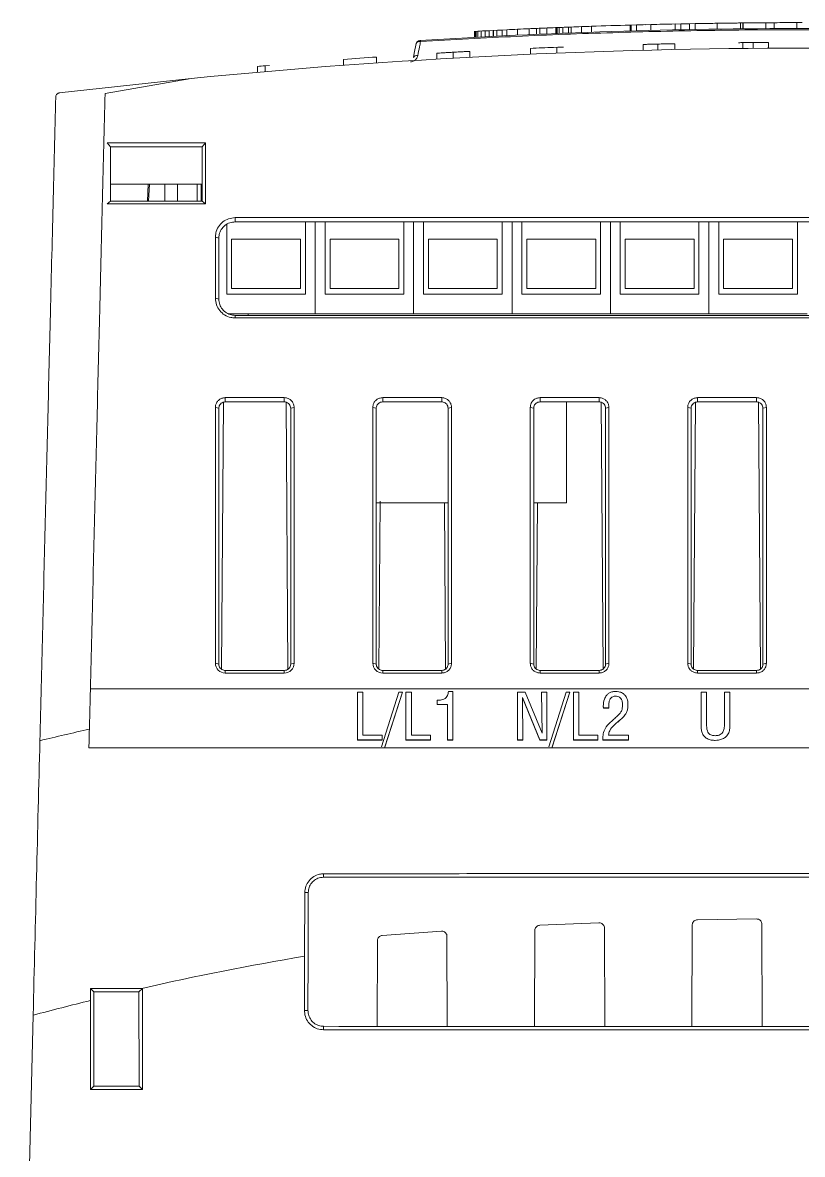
# Model space of a CAD drawing. Header units: millimetres. Extents: x -829 to 2887, y -460 to 1788.
# Drawn here: x 2033.46 to 2053.27, y 445.48 to 474.23 of the extents above; entities that cross this region are included whole.
import ezdxf

# ---------------------------------------------------------------- set-up
doc = ezdxf.new("R2010")
doc.units = ezdxf.units.MM

msp = doc.modelspace()

# ---------------------------------------------------------------- linework, layer by layer
at = {"color": 8, "linetype": 'Continuous', "lineweight": 15}
for p, q in [((2047.662, 474.126), (2047.662, 473.976)), ((2043.558, 473.747), (2043.561, 473.764)), ((2036.632, 469.695), (2036.651, 470.128)), ((2038.86, 469.166), (2038.86, 469.274)), ((2038.447, 468.753), (2038.36, 468.774)), ((2038.447, 467.204), (2038.36, 467.225)), ((2038.86, 466.792), (2038.86, 466.725)), ((2038.61, 464.593), (2038.61, 464.701)), ((2042.61, 464.593), (2042.61, 464.701)), ((2044.11, 464.593), (2044.11, 464.701)), ((2046.61, 464.593), (2046.61, 464.701)), ((2048.11, 464.593), (2048.11, 464.701)), ((2050.61, 464.593), (2050.61, 464.701)), ((2052.11, 464.593), (2052.11, 464.701)), ((2038.447, 464.43), (2038.36, 464.451)), ((2042.447, 464.43), (2042.36, 464.451)), ((2044.272, 464.43), (2044.36, 464.451)), ((2046.447, 464.43), (2046.36, 464.451)), ((2048.272, 464.43), (2048.36, 464.451)), ((2050.447, 464.43), (2050.36, 464.451)), ((2052.272, 464.43), (2052.36, 464.451)), ((2038.447, 457.933), (2038.36, 457.954)), ((2038.61, 457.771), (2038.61, 457.704)), ((2040.11, 457.771), (2040.11, 457.704)), ((2040.272, 457.933), (2040.36, 457.954)), ((2042.447, 457.933), (2042.36, 457.954)), ((2042.61, 457.771), (2042.61, 457.704)), ((2044.11, 457.771), (2044.11, 457.704)), ((2044.272, 457.933), (2044.36, 457.954)), ((2046.447, 457.933), (2046.36, 457.954)), ((2046.61, 457.771), (2046.61, 457.704)), ((2048.11, 457.771), (2048.11, 457.704)), ((2048.272, 457.933), (2048.36, 457.954)), ((2050.447, 457.933), (2050.36, 457.954)), ((2050.61, 457.771), (2050.61, 457.704)), ((2052.11, 457.771), (2052.11, 457.704)), ((2052.272, 457.933), (2052.36, 457.954)), ((2041.11, 452.517), (2041.11, 452.604)), ((2040.719, 452.128), (2040.631, 452.128)), ((2040.711, 449.128), (2040.624, 449.128)), ((2041.11, 448.729), (2041.11, 448.641))]:
    msp.add_line(p, q, dxfattribs=at)
at = {"color": 144, "linetype": 'Continuous', "lineweight": 0}
for p, q in [((2047.913, 474.135), (2047.913, 473.985)), ((2048.895, 474.165), (2048.895, 474.016)), ((2049.063, 474.17), (2049.063, 474.02)), ((2049.423, 474.179), (2049.282, 474.176)), ((2049.423, 474.179), (2049.423, 474.029)), ((2050.548, 474.203), (2050.408, 474.201)), ((2050.408, 474.201), (2050.408, 474.051)), ((2051.199, 474.214), (2051.128, 474.213)), ((2051.18, 474.213), (2051.174, 474.213)), ((2051.761, 474.22), (2051.65, 474.219)), ((2051.761, 474.22), (2051.761, 474.07)), ((2051.77, 474.22), (2051.77, 474.07)), ((2052.345, 474.225), (2052.345, 474.075)), ((2053.2, 474.228), (2053.144, 474.228)), ((2053.269, 474.228), (2053.16, 474.228)), ((2044.943, 474.005), (2044.937, 474.005)), ((2044.939, 474.005), (2044.939, 473.855)), ((2044.943, 474.005), (2044.943, 473.855)), ((2044.984, 474.007), (2044.956, 474.006)), ((2044.956, 474.006), (2044.956, 473.856)), ((2044.984, 474.007), (2044.984, 473.857)), ((2045.077, 474.012), (2045.024, 474.009)), ((2045.024, 474.009), (2045.024, 473.859)), ((2045.143, 474.016), (2045.077, 474.012)), ((2045.109, 474.014), (2045.109, 473.864)), ((2045.222, 474.02), (2045.143, 474.016)), ((2045.215, 474.019), (2045.215, 473.869)), ((2045.313, 474.024), (2045.222, 474.02)), ((2045.313, 473.874), (2045.222, 473.87)), ((2045.313, 474.024), (2045.313, 473.874)), ((2045.524, 474.035), (2045.414, 474.029)), ((2045.414, 474.029), (2045.414, 473.879)), ((2045.524, 473.885), (2045.414, 473.879)), ((2045.429, 474.03), (2045.429, 473.88)), ((2045.513, 474.034), (2045.513, 473.884)), ((2045.643, 474.041), (2045.524, 474.035)), ((2045.643, 473.891), (2045.524, 473.885)), ((2045.643, 474.041), (2045.643, 473.891)), ((2045.768, 474.047), (2045.768, 473.897)), ((2046.038, 474.059), (2046.038, 473.909)), ((2046.332, 474.073), (2046.332, 473.923)), ((2046.334, 474.073), (2046.334, 473.923)), ((2046.522, 474.081), (2046.522, 473.931)), ((2046.785, 474.092), (2046.785, 473.942)), ((2047.012, 474.101), (2047.012, 473.951)), ((2047.028, 474.102), (2047.028, 473.952)), ((2047.044, 474.103), (2047.044, 473.953)), ((2047.096, 474.105), (2047.096, 473.955)), ((2047.185, 474.108), (2047.185, 473.958)), ((2047.399, 474.116), (2047.276, 474.112)), ((2047.331, 474.114), (2047.331, 473.964)), ((2046.363, 473.574), (2046.363, 473.424)), ((2047.06, 473.603), (2046.949, 473.599)), ((2047.037, 473.602), (2047.037, 473.452)), ((2047.202, 473.609), (2047.06, 473.603)), ((2049.228, 473.675), (2049.228, 473.525)), ((2051.681, 473.719), (2051.65, 473.719)), ((2051.761, 473.72), (2051.761, 473.57)), ((2052.03, 473.723), (2051.952, 473.722)), ((2052.024, 473.723), (2052.024, 473.573)), ((2042.453, 473.354), (2042.453, 473.204)), ((2043.989, 473.452), (2043.989, 473.302)), ((2039.43, 473.117), (2039.43, 472.967)), ((2039.73, 473.143), (2039.62, 473.133)), ((2039.62, 473.133), (2039.62, 472.983)), ((2036.661, 469.695), (2036.681, 470.128)), ((2037.073, 470.128), (2037.073, 469.695)), ((2037.394, 469.695), (2037.394, 470.128)), ((2037.394, 470.128), (2037.394, 469.695)), ((2037.894, 469.695), (2037.894, 470.128)), ((2037.894, 469.695), (2037.894, 470.128)), ((2037.895, 469.695), (2037.895, 470.128)), ((2037.996, 469.695), (2037.996, 470.128)), ((2040.647, 469.166), (2040.647, 467.328)), ((2040.647, 467.328), (2040.647, 469.166)), ((2040.897, 469.166), (2040.897, 466.828)), ((2043.397, 469.166), (2043.397, 466.828)), ((2045.897, 469.166), (2045.897, 466.828)), ((2048.397, 469.166), (2048.397, 466.828)), ((2050.897, 469.166), (2050.897, 466.828)), ((2040.522, 468.728), (2040.522, 467.478)), ((2043.022, 468.728), (2043.022, 467.478)), ((2045.522, 467.478), (2045.522, 468.728)), ((2048.022, 467.478), (2048.022, 468.728)), ((2050.522, 467.478), (2050.522, 468.728)), ((2053.022, 467.478), (2053.022, 468.728)), ((2045.897, 466.828), (2043.397, 466.828)), ((2040.11, 464.593), (2040.11, 464.701)), ((2040.272, 464.43), (2040.36, 464.451)), ((2047.284, 464.593), (2047.284, 462.028)), ((2043.111, 457.222), (2043.021, 457.222)), ((2043.111, 457.222), (2043.111, 457.216)), ((2044.391, 457.237), (2044.28, 457.237)), ((2046.785, 457.222), (2046.647, 457.222)), ((2046.647, 457.222), (2046.647, 457.216)), ((2047.364, 457.222), (2047.274, 457.222)), ((2047.364, 457.222), (2047.364, 457.216)), ((2047.592, 457.222), (2047.455, 457.222)), ((2051.434, 457.222), (2051.297, 457.222)), ((2044.011, 457.012), (2043.995, 457.012)), ((2043.995, 456.907), (2044.254, 456.907)), ((2043.995, 456.907), (2043.995, 456.902)), ((2044.254, 456.902), (2043.995, 456.902)), ((2046.163, 457.08), (2046.604, 456.008)), ((2046.604, 456.003), (2046.163, 457.074)), ((2048.528, 457.117), (2048.528, 457.112)), ((2048.842, 456.903), (2048.842, 456.898)), ((2048.216, 456.861), (2048.216, 456.856)), ((2048.217, 456.817), (2048.355, 456.817)), ((2048.217, 456.812), (2048.217, 456.817)), ((2048.355, 456.812), (2048.217, 456.812)), ((2048.355, 456.817), (2048.355, 456.812)), ((2050.702, 456.438), (2050.702, 456.432)), ((2051.434, 456.438), (2051.434, 456.432)), ((2041.968, 456.008), (2041.968, 456.003)), ((2041.968, 456.008), (2042.593, 456.008)), ((2042.593, 456.008), (2042.593, 456.128)), ((2042.593, 456.008), (2042.593, 456.003)), ((2043.202, 456.008), (2043.202, 456.003)), ((2043.202, 456.008), (2043.827, 456.008)), ((2043.827, 456.008), (2043.827, 456.003)), ((2044.254, 456.008), (2044.391, 456.008)), ((2044.254, 456.008), (2044.254, 456.003)), ((2044.391, 456.008), (2044.391, 456.003)), ((2046.038, 456.008), (2046.175, 456.008)), ((2046.038, 456.008), (2046.038, 456.003)), ((2046.175, 456.008), (2046.175, 456.003)), ((2046.604, 456.008), (2046.785, 456.008)), ((2046.785, 456.008), (2046.785, 456.003)), ((2047.455, 456.008), (2048.08, 456.008)), ((2047.455, 456.008), (2047.455, 456.003)), ((2048.08, 456.008), (2048.08, 456.128)), ((2048.08, 456.008), (2048.08, 456.003)), ((2048.202, 456.054), (2048.202, 456.048)), ((2048.204, 456.008), (2048.858, 456.008)), ((2048.204, 456.003), (2048.204, 456.008)), ((2048.858, 456.008), (2048.858, 456.128)), ((2048.858, 456.008), (2048.858, 456.002)), ((2051.356, 456.112), (2051.356, 456.107)), ((2042.593, 456.003), (2041.968, 456.003)), ((2043.827, 456.003), (2043.202, 456.003)), ((2044.391, 456.003), (2044.254, 456.003)), ((2046.175, 456.003), (2046.038, 456.003)), ((2046.785, 456.003), (2046.604, 456.003)), ((2048.08, 456.003), (2047.455, 456.003)), ((2048.858, 456.002), (2048.204, 456.003)), ((2051.059, 455.993), (2051.059, 455.988))]:
    msp.add_line(p, q, dxfattribs=at)
at = {"color": 7, "linetype": 'Continuous', "lineweight": 15}
for p, q in [((2048.927, 474.166), (2048.888, 474.165)), ((2048.927, 474.166), (2049.063, 474.17)), ((2048.927, 474.166), (2048.927, 474.016)), ((2050.185, 474.197), (2050.038, 474.193)), ((2050.038, 474.193), (2050.038, 474.044)), ((2050.185, 474.197), (2050.185, 474.046)), ((2050.408, 474.201), (2050.402, 474.201)), ((2050.404, 474.201), (2050.404, 474.051)), ((2050.548, 474.203), (2050.548, 474.053)), ((2051.108, 474.212), (2051.108, 474.062)), ((2051.698, 474.22), (2051.698, 474.07)), ((2052.56, 474.226), (2052.56, 474.076)), ((2053.135, 474.228), (2053.135, 474.078)), ((2044.956, 474.006), (2044.943, 474.005)), ((2045.024, 474.009), (2044.984, 474.007)), ((2045.414, 474.029), (2045.313, 474.024)), ((2045.768, 474.047), (2045.643, 474.041)), ((2046.6, 474.084), (2046.6, 473.934)), ((2047.399, 474.116), (2047.399, 473.966)), ((2049.605, 473.684), (2049.605, 473.534)), ((2050.036, 473.693), (2050.036, 473.543)), ((2052.02, 473.723), (2052.02, 473.573)), ((2052.41, 473.725), (2052.41, 473.575)), ((2041.614, 473.294), (2041.614, 473.144)), ((2044.4, 473.475), (2044.4, 473.325)), ((2044.828, 473.499), (2044.828, 473.349)), ((2037.744, 472.809), (2034.391, 472.442)), ((2035.555, 472.424), (2037.744, 472.809)), ((2038.11, 471.178), (2035.61, 471.178)), ((2035.697, 471.07), (2035.61, 471.178)), ((2035.697, 471.07), (2035.697, 469.695)), ((2038.022, 471.07), (2035.697, 471.07)), ((2038.022, 471.07), (2038.11, 471.178)), ((2038.022, 469.695), (2038.022, 471.07)), ((2038.11, 469.628), (2038.11, 471.178)), ((2038.022, 470.128), (2035.697, 470.128)), ((2037.894, 470.128), (2037.894, 469.695)), ((2037.994, 470.128), (2037.994, 469.695)), ((2035.697, 469.695), (2035.61, 469.628)), ((2035.61, 469.628), (2038.11, 469.628)), ((2035.697, 469.695), (2038.022, 469.695)), ((2038.022, 469.695), (2038.11, 469.628)), ((2067.86, 469.274), (2038.86, 469.274)), ((2038.647, 467.328), (2038.647, 469.1)), ((2067.86, 469.166), (2038.86, 469.166)), ((2041.147, 467.328), (2041.147, 469.166)), ((2043.147, 469.166), (2043.147, 467.328)), ((2043.147, 467.328), (2043.147, 469.166)), ((2043.647, 467.328), (2043.647, 469.166)), ((2045.647, 469.166), (2045.647, 467.328)), ((2045.647, 467.328), (2045.647, 469.166)), ((2046.147, 467.328), (2046.147, 469.166)), ((2048.147, 469.166), (2048.147, 467.328)), ((2048.647, 467.328), (2048.647, 469.166)), ((2050.647, 469.166), (2050.647, 467.328)), ((2051.147, 467.328), (2051.147, 469.166)), ((2053.147, 469.166), (2053.147, 467.328)), ((2038.36, 468.774), (2038.36, 467.225)), ((2038.447, 468.753), (2038.447, 467.204)), ((2038.772, 468.728), (2040.522, 468.728)), ((2038.772, 467.478), (2038.772, 468.728)), ((2041.272, 468.728), (2043.022, 468.728)), ((2041.272, 467.478), (2041.272, 468.728)), ((2043.772, 468.728), (2045.522, 468.728)), ((2043.772, 467.478), (2043.772, 468.728)), ((2045.522, 468.728), (2045.522, 467.478)), ((2046.272, 468.728), (2048.022, 468.728)), ((2046.272, 467.478), (2046.272, 468.728)), ((2048.022, 468.728), (2048.022, 467.478)), ((2048.772, 468.728), (2050.522, 468.728)), ((2048.772, 467.478), (2048.772, 468.728)), ((2050.522, 468.728), (2050.522, 467.478)), ((2051.272, 468.728), (2053.022, 468.728)), ((2051.272, 467.478), (2051.272, 468.728)), ((2053.022, 468.728), (2053.022, 467.478)), ((2040.647, 467.328), (2038.647, 467.328)), ((2040.522, 467.478), (2038.772, 467.478)), ((2043.147, 467.328), (2041.147, 467.328)), ((2043.022, 467.478), (2041.272, 467.478)), ((2045.647, 467.328), (2043.647, 467.328)), ((2045.522, 467.478), (2043.772, 467.478)), ((2048.147, 467.328), (2046.147, 467.328)), ((2048.022, 467.478), (2046.272, 467.478)), ((2050.647, 467.328), (2048.647, 467.328)), ((2050.522, 467.478), (2048.772, 467.478)), ((2053.147, 467.328), (2051.147, 467.328)), ((2053.022, 467.478), (2051.272, 467.478)), ((2040.897, 466.828), (2038.705, 466.828)), ((2038.86, 466.792), (2067.86, 466.792)), ((2038.86, 466.725), (2067.86, 466.725)), ((2039.194, 466.792), (2039.194, 466.828)), ((2043.397, 466.828), (2040.897, 466.828)), ((2048.397, 466.828), (2045.897, 466.828)), ((2050.897, 466.828), (2048.397, 466.828)), ((2053.397, 466.828), (2050.897, 466.828)), ((2040.11, 464.701), (2038.61, 464.701)), ((2044.11, 464.701), (2042.61, 464.701)), ((2048.11, 464.701), (2046.61, 464.701)), ((2052.11, 464.701), (2050.61, 464.701)), ((2038.36, 464.451), (2038.36, 457.954)), ((2038.447, 464.43), (2038.447, 457.933)), ((2038.565, 464.585), (2038.518, 457.801)), ((2040.11, 464.593), (2038.61, 464.593)), ((2040.204, 457.802), (2040.156, 464.593)), ((2040.272, 457.933), (2040.272, 464.43)), ((2040.36, 457.954), (2040.36, 464.451)), ((2042.36, 464.451), (2042.36, 457.954)), ((2042.447, 464.43), (2042.447, 457.933)), ((2044.11, 464.593), (2042.61, 464.593)), ((2044.272, 457.933), (2044.272, 464.43)), ((2044.36, 457.954), (2044.36, 464.451)), ((2046.36, 464.451), (2046.36, 457.954)), ((2046.447, 464.43), (2046.447, 457.933)), ((2048.11, 464.593), (2046.61, 464.593)), ((2048.209, 457.805), (2048.162, 464.595)), ((2048.272, 457.933), (2048.272, 464.43)), ((2048.36, 457.954), (2048.36, 464.451)), ((2050.36, 464.451), (2050.36, 457.954)), ((2050.447, 464.43), (2050.447, 457.933)), ((2050.557, 464.583), (2050.51, 457.807)), ((2052.11, 464.593), (2050.61, 464.593)), ((2052.21, 457.805), (2052.163, 464.596)), ((2052.272, 457.933), (2052.272, 464.43)), ((2052.36, 457.954), (2052.36, 464.451)), ((2042.544, 462.074), (2042.514, 457.804)), ((2044.272, 462.028), (2042.447, 462.028)), ((2044.207, 457.804), (2044.178, 462.028)), ((2047.284, 462.028), (2046.447, 462.028)), ((2046.541, 462.028), (2046.512, 457.806)), ((2038.61, 457.771), (2040.11, 457.771)), ((2042.61, 457.771), (2044.11, 457.771)), ((2046.61, 457.771), (2048.11, 457.771)), ((2050.61, 457.771), (2052.11, 457.771)), ((2038.61, 457.704), (2040.11, 457.704)), ((2042.61, 457.704), (2044.11, 457.704)), ((2046.61, 457.704), (2048.11, 457.704)), ((2050.61, 457.704), (2052.11, 457.704)), ((2035.182, 457.306), (2071.537, 457.306)), ((2041.968, 457.222), (2041.968, 456.008)), ((2042.105, 457.222), (2041.968, 457.222)), ((2042.105, 456.128), (2042.105, 457.222)), ((2043.021, 457.222), (2042.577, 455.829)), ((2042.665, 455.829), (2043.111, 457.222)), ((2043.111, 457.216), (2042.665, 455.823)), ((2043.202, 457.222), (2043.202, 456.008)), ((2043.34, 457.222), (2043.202, 457.222)), ((2043.34, 456.128), (2043.34, 457.222)), ((2044.391, 456.008), (2044.391, 457.237)), ((2046.038, 457.222), (2046.038, 456.008)), ((2046.227, 457.222), (2046.038, 457.222)), ((2046.661, 456.181), (2046.227, 457.222)), ((2046.647, 457.222), (2046.661, 456.181)), ((2046.661, 456.181), (2046.647, 457.216)), ((2046.785, 456.008), (2046.785, 457.222)), ((2047.274, 457.222), (2046.83, 455.829)), ((2046.918, 455.829), (2047.364, 457.222)), ((2047.364, 457.216), (2046.918, 455.823)), ((2047.455, 457.222), (2047.455, 456.008)), ((2047.592, 456.128), (2047.592, 457.222)), ((2050.839, 457.222), (2050.702, 457.222)), ((2050.702, 457.222), (2050.702, 456.438)), ((2050.839, 456.413), (2050.839, 457.222)), ((2051.297, 457.222), (2051.297, 456.413)), ((2051.434, 456.438), (2051.434, 457.222)), ((2043.995, 457.012), (2043.995, 456.907)), ((2044.254, 456.907), (2044.254, 456.008)), ((2046.175, 456.008), (2046.163, 457.08)), ((2046.223, 456.928), (2046.225, 456.928)), ((2042.593, 456.128), (2042.105, 456.128)), ((2043.827, 456.128), (2043.34, 456.128)), ((2043.827, 456.008), (2043.827, 456.128)), ((2046.175, 456.008), (2046.175, 456.003)), ((2048.08, 456.128), (2047.592, 456.128)), ((2048.858, 456.128), (2048.347, 456.128)), ((2040.626, 450.512), (2040.631, 452.128)), ((2040.713, 450.51), (2040.719, 452.128)), ((2052.109, 451.457), (2050.607, 451.435)), ((2044.101, 451.148), (2042.599, 451.037)), ((2046.476, 451.161), (2046.469, 448.729)), ((2048.105, 451.361), (2046.603, 451.295)), ((2048.252, 448.729), (2048.245, 451.227)), ((2050.475, 451.301), (2050.468, 448.729)), ((2052.252, 448.729), (2052.245, 451.323)), ((2042.476, 450.905), (2042.47, 448.729)), ((2044.251, 448.729), (2044.244, 451.015)), ((2040.624, 449.128), (2040.626, 450.512)), ((2040.711, 449.128), (2040.713, 450.51)), ((2035.186, 449.385), (2035.187, 449.693)), ((2036.493, 449.694), (2035.187, 449.693)), ((2035.274, 449.606), (2035.187, 449.693)), ((2036.505, 449.694), (2036.417, 449.606)), ((2036.505, 449.694), (2036.493, 449.694)), ((2036.505, 449.694), (2036.508, 447.121)), ((2035.274, 449.389), (2035.274, 449.606)), ((2036.189, 449.606), (2035.274, 449.606)), ((2036.417, 449.606), (2036.189, 449.606)), ((2036.417, 449.606), (2036.421, 447.209)), ((2035.183, 447.122), (2035.186, 449.385)), ((2035.27, 447.21), (2035.274, 449.389)), ((2033.728, 449.012), (2033.461, 438.222)), ((2035.27, 447.21), (2035.183, 447.122)), ((2036.508, 447.121), (2035.183, 447.122)), ((2036.421, 447.209), (2035.27, 447.21)), ((2036.508, 447.121), (2036.421, 447.209))]:
    msp.add_line(p, q, dxfattribs=at)
at = {"color": 7, "linetype": 'Continuous', "lineweight": 15, "flags": 128}
msp.add_lwpolyline([(2043.393, 473.34), (2043.414, 473.449), (2043.463, 473.695)], dxfattribs=at)
at = {"color": 144, "linetype": 'Continuous', "lineweight": 0, "flags": 128}
msp.add_lwpolyline([(2043.555, 473.775), (2043.557, 473.775), (2043.559, 473.774), (2043.561, 473.771), (2043.564, 473.768), (2043.566, 473.764), (2043.568, 473.759), (2043.57, 473.753), (2043.572, 473.746)], dxfattribs=at)
at = {"color": 7, "linetype": 'Continuous', "lineweight": 15}
for centre, radius, start, end in [((2053.36, 315.295), 158.934, 92.05468, 92.14943), ((2053.36, 315.295), 158.934, 91.95996, 92.05468), ((2053.36, 315.295), 158.934, 91.60977, 91.964), ((2053.36, 315.295), 158.934, 91.19771, 91.41945), ((2053.36, 315.295), 158.934, 91.06559, 91.14467), ((2053.36, 315.295), 158.934, 90.36605, 90.57331), ((2053.36, 315.295), 158.934, 90.28833, 90.36605), ((2053.36, 315.295), 158.934, 90.08108, 90.28833), ((2053.36, 315.295), 158.934, 92.53432, 92.64054), ((2053.36, 314.645), 158.934, 84.36141, 95.63859), ((2053.36, 314.795), 158.934, 93.93502, 94.23825), ((2053.36, 314.795), 158.934, 94.95961, 95.02835), ((2053.36, 375.385), 82.916, 102.68167, 103.57403)]:
    msp.add_arc(centre, radius, start, end, dxfattribs=at)
at = {"color": 144, "linetype": 'Continuous', "lineweight": 0}
for centre, radius, start, end in [((2053.36, 315.295), 158.934, 91.4702, 91.5493), ((2053.36, 315.295), 158.934, 90.67694, 90.74611), ((2053.36, 315.295), 158.934, 92.64054, 92.738), ((2053.36, 315.295), 158.934, 92.47381, 92.53432), ((2053.36, 315.295), 158.934, 92.4146, 92.47381), ((2053.36, 315.295), 158.934, 92.35539, 92.4146), ((2053.36, 315.295), 158.934, 92.27303, 92.35539), ((2053.36, 315.295), 158.934, 92.19386, 92.27303), ((2043.561, 473.676), 0.1, 93.537, 168.8264), ((2043.545, 473.662), 0.0887, 72.0544, 158.1234), ((2053.36, 314.795), 158.934, 92.31187, 92.5232), ((2043.475, 473.307), 0.0887, 71.9829, 158.1224)]:
    msp.add_arc(centre, radius, start, end, dxfattribs=at)
at = {"color": 8, "linetype": 'Continuous', "lineweight": 15}
for centre, radius, start, end in [((2043.553, 473.669), 0.0949, 85.0024, 149.7365), ((2053.36, 375.385), 76.199, 99.62033, 102.78853), ((2053.36, 375.385), 76.199, 103.79832, 104.93042)]:
    msp.add_arc(centre, radius, start, end, dxfattribs=at)
at = {"color": 7, "linetype": 'Continuous', "lineweight": 15}
for points, knots in [([(2050.548, 474.203), (2050.553, 474.203), (2050.561, 474.204), (2050.646, 474.205), (2050.758, 474.207), (2050.917, 474.209), (2051.037, 474.211), (2051.108, 474.212)], [0, 0, 0, 0, 0.285408, 0.453039, 0.621873, 0.774086, 1, 1, 1, 1]), ([(2051.108, 474.212), (2051.195, 474.213), (2051.337, 474.215), (2051.514, 474.218), (2051.624, 474.219), (2051.688, 474.219), (2051.694, 474.219), (2051.698, 474.22)], [0, 0, 0, 0, 0.275648, 0.453658, 0.632108, 0.804559, 1, 1, 1, 1]), ([(2043.555, 473.775), (2045.17, 473.875), (2046.796, 473.951), (2050.07, 474.053), (2051.719, 474.078), (2055.038, 474.078), (2056.686, 474.052), (2059.96, 473.95), (2061.586, 473.873), (2063.201, 473.773)], [0, 0, 0, 0, 0.25, 0.25, 0.5, 0.5, 0.75, 0.75, 1, 1, 1, 1]), ([(2063.183, 473.744), (2062.381, 473.79), (2060.776, 473.883), (2058.324, 473.977), (2055.844, 474.036), (2053.363, 474.055), (2050.896, 474.036), (2048.447, 473.979), (2045.998, 473.886), (2044.382, 473.793), (2043.572, 473.746)], [0, 0, 0, 0, 0.124379, 0.249168, 0.375233, 0.501739, 0.625255, 0.749189, 0.874384, 1, 1, 1, 1]), ([(2049.228, 473.675), (2049.239, 473.675), (2049.261, 473.675), (2049.356, 473.678), (2049.477, 473.681), (2049.563, 473.683), (2049.605, 473.684)], [0, 0, 0, 0, 0.271169, 0.545147, 0.778269, 1, 1, 1, 1]), ([(2049.605, 473.684), (2049.658, 473.685), (2049.756, 473.687), (2049.884, 473.69), (2049.973, 473.692), (2050.027, 473.693), (2050.033, 473.693), (2050.036, 473.693)], [0, 0, 0, 0, 0.23182, 0.428455, 0.625416, 0.820072, 1, 1, 1, 1]), ([(2052.024, 473.723), (2052.073, 473.723), (2052.171, 473.724), (2052.296, 473.725), (2052.377, 473.725), (2052.408, 473.725), (2052.409, 473.725), (2052.41, 473.725)], [0, 0, 0, 0, 0.24378, 0.489201, 0.709351, 0.911207, 1, 1, 1, 1]), ([(2043.989, 473.452), (2044.006, 473.453), (2044.034, 473.454), (2044.136, 473.46), (2044.247, 473.467), (2044.34, 473.472), (2044.391, 473.475), (2044.4, 473.475)], [0, 0, 0, 0, 0.331837, 0.538661, 0.745648, 0.951471, 1, 1, 1, 1]), ([(2044.4, 473.475), (2044.456, 473.479), (2044.557, 473.484), (2044.688, 473.491), (2044.776, 473.496), (2044.822, 473.499), (2044.826, 473.499), (2044.828, 473.499)], [0, 0, 0, 0, 0.255909, 0.465916, 0.676765, 0.878652, 1, 1, 1, 1]), ([(2034.391, 472.442), (2034.382, 472.44), (2034.365, 472.437), (2034.34, 472.422), (2034.318, 472.399), (2034.305, 472.372), (2034.304, 472.353), (2034.303, 472.345)], [0, 0, 0, 0, 0.16332, 0.326233, 0.538031, 0.818354, 1, 1, 1, 1]), ([(2035.157, 456.278), (2035.18, 457.186), (2035.225, 459.01), (2035.291, 461.699), (2035.356, 464.344), (2035.423, 467.054), (2035.491, 469.795), (2035.534, 471.545), (2035.555, 472.424)], [0, 0, 0, 0, 0.153706, 0.308442, 0.466472, 0.625659, 0.81185, 1, 1, 1, 1]), ([(2033.9, 455.984), (2033.922, 456.897), (2033.967, 458.727), (2034.034, 461.426), (2034.099, 464.082), (2034.167, 466.832), (2034.236, 469.64), (2034.281, 471.44), (2034.303, 472.345)], [0, 0, 0, 0, 0.152069, 0.305152, 0.461481, 0.618953, 0.808417, 1, 1, 1, 1]), ([(2038.86, 469.274), (2038.804, 469.268), (2038.691, 469.257), (2038.542, 469.171), (2038.429, 469.045), (2038.369, 468.904), (2038.362, 468.811), (2038.36, 468.774)], [0, 0, 0, 0, 0.2145875, 0.4291962, 0.6439458, 0.8584634, 1, 1, 1, 1]), ([(2038.86, 469.166), (2038.814, 469.161), (2038.721, 469.152), (2038.597, 469.081), (2038.504, 468.976), (2038.454, 468.86), (2038.449, 468.784), (2038.447, 468.753)], [0, 0, 0, 0, 0.21462, 0.42924, 0.643998, 0.858504, 1, 1, 1, 1]), ([(2038.36, 467.225), (2038.365, 467.169), (2038.376, 467.056), (2038.463, 466.907), (2038.589, 466.794), (2038.73, 466.734), (2038.823, 466.728), (2038.86, 466.725)], [0, 0, 0, 0, 0.214461, 0.42894, 0.643615, 0.858129, 1, 1, 1, 1]), ([(2038.447, 467.204), (2038.452, 467.158), (2038.461, 467.065), (2038.532, 466.942), (2038.637, 466.848), (2038.753, 466.799), (2038.829, 466.794), (2038.86, 466.792)], [0, 0, 0, 0, 0.21446, 0.428962, 0.643602, 0.858136, 1, 1, 1, 1]), ([(2038.61, 464.701), (2038.582, 464.698), (2038.525, 464.692), (2038.45, 464.649), (2038.394, 464.586), (2038.364, 464.516), (2038.361, 464.47), (2038.36, 464.451)], [0, 0, 0, 0, 0.215976, 0.429736, 0.647513, 0.858188, 1, 1, 1, 1]), ([(2042.61, 464.701), (2042.582, 464.698), (2042.525, 464.692), (2042.45, 464.649), (2042.394, 464.586), (2042.364, 464.516), (2042.361, 464.47), (2042.36, 464.451)], [0, 0, 0, 0, 0.2159702, 0.4297571, 0.6475275, 0.8581966, 1, 1, 1, 1]), ([(2044.36, 464.451), (2044.357, 464.479), (2044.351, 464.535), (2044.308, 464.611), (2044.245, 464.667), (2044.174, 464.697), (2044.128, 464.7), (2044.11, 464.701)], [0, 0, 0, 0, 0.215775, 0.429433, 0.647114, 0.857799, 1, 1, 1, 1]), ([(2046.61, 464.701), (2046.582, 464.698), (2046.526, 464.692), (2046.45, 464.649), (2046.394, 464.586), (2046.364, 464.516), (2046.361, 464.47), (2046.36, 464.451)], [0, 0, 0, 0, 0.215969, 0.429755, 0.647525, 0.858193, 1, 1, 1, 1]), ([(2048.36, 464.451), (2048.357, 464.479), (2048.351, 464.535), (2048.308, 464.611), (2048.245, 464.667), (2048.174, 464.697), (2048.128, 464.7), (2048.11, 464.701)], [0, 0, 0, 0, 0.215767, 0.429417, 0.64709, 0.857766, 1, 1, 1, 1]), ([(2050.61, 464.701), (2050.582, 464.698), (2050.525, 464.692), (2050.45, 464.649), (2050.394, 464.586), (2050.364, 464.516), (2050.361, 464.47), (2050.36, 464.451)], [0, 0, 0, 0, 0.215984, 0.429717, 0.647501, 0.858183, 1, 1, 1, 1]), ([(2052.36, 464.451), (2052.357, 464.479), (2052.351, 464.535), (2052.308, 464.611), (2052.245, 464.667), (2052.174, 464.697), (2052.128, 464.7), (2052.11, 464.701)], [0, 0, 0, 0, 0.215793, 0.429457, 0.647143, 0.857833, 1, 1, 1, 1]), ([(2038.61, 464.593), (2038.592, 464.591), (2038.555, 464.587), (2038.506, 464.559), (2038.469, 464.517), (2038.45, 464.472), (2038.448, 464.442), (2038.447, 464.43)], [0, 0, 0, 0, 0.215734, 0.431295, 0.649063, 0.859801, 1, 1, 1, 1]), ([(2042.61, 464.593), (2042.592, 464.591), (2042.555, 464.587), (2042.506, 464.559), (2042.469, 464.517), (2042.45, 464.472), (2042.448, 464.442), (2042.447, 464.43)], [0, 0, 0, 0, 0.215784, 0.431338, 0.649059, 0.859813, 1, 1, 1, 1]), ([(2044.272, 464.43), (2044.271, 464.448), (2044.267, 464.485), (2044.239, 464.534), (2044.197, 464.571), (2044.152, 464.59), (2044.122, 464.592), (2044.11, 464.593)], [0, 0, 0, 0, 0.215545, 0.430918, 0.648556, 0.859302, 1, 1, 1, 1]), ([(2046.61, 464.593), (2046.592, 464.591), (2046.555, 464.587), (2046.506, 464.559), (2046.469, 464.517), (2046.45, 464.472), (2046.448, 464.442), (2046.447, 464.43)], [0, 0, 0, 0, 0.215778, 0.431377, 0.649092, 0.859817, 1, 1, 1, 1]), ([(2048.272, 464.43), (2048.271, 464.448), (2048.267, 464.485), (2048.239, 464.534), (2048.197, 464.571), (2048.152, 464.59), (2048.122, 464.592), (2048.11, 464.593)], [0, 0, 0, 0, 0.215524, 0.430887, 0.648514, 0.85925, 1, 1, 1, 1]), ([(2050.61, 464.593), (2050.592, 464.591), (2050.555, 464.587), (2050.506, 464.559), (2050.469, 464.517), (2050.45, 464.472), (2050.448, 464.442), (2050.447, 464.43)], [0, 0, 0, 0, 0.215684, 0.431305, 0.649043, 0.859789, 1, 1, 1, 1]), ([(2052.272, 464.43), (2052.271, 464.448), (2052.267, 464.485), (2052.239, 464.534), (2052.197, 464.571), (2052.152, 464.59), (2052.122, 464.592), (2052.11, 464.593)], [0, 0, 0, 0, 0.2155286, 0.4308959, 0.6486157, 0.8592474, 1, 1, 1, 1]), ([(2038.36, 457.954), (2038.36, 457.888), (2038.387, 457.824), (2038.479, 457.731), (2038.544, 457.704), (2038.61, 457.704)], [3.141593, 3.141593, 3.141593, 3.141593, 3.926991, 3.926991, 4.712364, 4.712364, 4.712364, 4.712364]), ([(2038.447, 457.933), (2038.449, 457.915), (2038.453, 457.878), (2038.481, 457.829), (2038.523, 457.793), (2038.568, 457.773), (2038.598, 457.771), (2038.61, 457.771)], [0, 0, 0, 0, 0.215549, 0.430925, 0.64861, 0.859306, 1, 1, 1, 1]), ([(2040.11, 457.704), (2040.176, 457.704), (2040.24, 457.731), (2040.333, 457.824), (2040.36, 457.888), (2040.36, 457.954)], [4.712389, 4.712389, 4.712389, 4.712389, 5.497787, 5.497787, 6.283185, 6.283185, 6.283185, 6.283185]), ([(2040.11, 457.771), (2040.128, 457.772), (2040.165, 457.776), (2040.214, 457.804), (2040.25, 457.846), (2040.27, 457.891), (2040.272, 457.921), (2040.272, 457.933)], [0, 0, 0, 0, 0.215736, 0.431322, 0.649099, 0.859806, 1, 1, 1, 1]), ([(2042.36, 457.954), (2042.36, 457.888), (2042.387, 457.824), (2042.479, 457.731), (2042.544, 457.704), (2042.61, 457.704)], [0, 0, 0, 0, 0.785398, 0.785398, 1.570796, 1.570796, 1.570796, 1.570796]), ([(2042.447, 457.933), (2042.449, 457.915), (2042.453, 457.878), (2042.481, 457.829), (2042.523, 457.793), (2042.568, 457.773), (2042.598, 457.771), (2042.61, 457.771)], [0, 0, 0, 0, 0.215546, 0.43092, 0.648559, 0.859307, 1, 1, 1, 1]), ([(2044.11, 457.704), (2044.138, 457.707), (2044.194, 457.713), (2044.27, 457.756), (2044.326, 457.819), (2044.355, 457.889), (2044.359, 457.935), (2044.36, 457.954)], [0, 0, 0, 0, 0.21597, 0.429757, 0.647528, 0.858197, 1, 1, 1, 1]), ([(2044.11, 457.771), (2044.128, 457.772), (2044.165, 457.776), (2044.214, 457.804), (2044.25, 457.846), (2044.27, 457.891), (2044.272, 457.921), (2044.272, 457.933)], [0, 0, 0, 0, 0.215793, 0.431326, 0.649101, 0.859807, 1, 1, 1, 1]), ([(2046.36, 457.954), (2046.363, 457.926), (2046.369, 457.87), (2046.412, 457.794), (2046.475, 457.738), (2046.545, 457.709), (2046.591, 457.705), (2046.61, 457.704)], [0, 0, 0, 0, 0.2157668, 0.4294166, 0.6470898, 0.8577661, 1, 1, 1, 1]), ([(2046.447, 457.933), (2046.449, 457.915), (2046.453, 457.878), (2046.481, 457.829), (2046.523, 457.793), (2046.568, 457.773), (2046.598, 457.771), (2046.61, 457.771)], [0, 0, 0, 0, 0.215526, 0.430889, 0.648518, 0.859256, 1, 1, 1, 1]), ([(2048.11, 457.704), (2048.138, 457.707), (2048.194, 457.713), (2048.27, 457.756), (2048.326, 457.819), (2048.355, 457.889), (2048.359, 457.935), (2048.36, 457.954)], [0, 0, 0, 0, 0.2159692, 0.4297553, 0.6475254, 0.8581936, 1, 1, 1, 1]), ([(2048.11, 457.771), (2048.128, 457.772), (2048.165, 457.776), (2048.214, 457.804), (2048.25, 457.846), (2048.27, 457.891), (2048.272, 457.921), (2048.272, 457.933)], [0, 0, 0, 0, 0.215786, 0.431365, 0.649133, 0.859811, 1, 1, 1, 1]), ([(2050.36, 457.954), (2050.363, 457.926), (2050.369, 457.87), (2050.412, 457.794), (2050.475, 457.738), (2050.545, 457.709), (2050.591, 457.705), (2050.61, 457.704)], [0, 0, 0, 0, 0.215783, 0.429449, 0.647139, 0.857831, 1, 1, 1, 1]), ([(2050.447, 457.933), (2050.449, 457.915), (2050.453, 457.878), (2050.481, 457.829), (2050.523, 457.793), (2050.568, 457.773), (2050.598, 457.771), (2050.61, 457.771)], [0, 0, 0, 0, 0.215567, 0.430951, 0.648601, 0.859359, 1, 1, 1, 1]), ([(2052.11, 457.704), (2052.138, 457.707), (2052.194, 457.713), (2052.27, 457.756), (2052.326, 457.819), (2052.355, 457.889), (2052.359, 457.935), (2052.36, 457.954)], [0, 0, 0, 0, 0.2159692, 0.4297553, 0.6475254, 0.8581936, 1, 1, 1, 1]), ([(2052.11, 457.771), (2052.128, 457.772), (2052.165, 457.776), (2052.214, 457.804), (2052.25, 457.846), (2052.27, 457.891), (2052.272, 457.921), (2052.272, 457.933)], [0, 0, 0, 0, 0.215786, 0.431365, 0.649133, 0.859811, 1, 1, 1, 1]), ([(2048.529, 457.237), (2048.495, 457.234), (2048.433, 457.23), (2048.354, 457.194), (2048.286, 457.133), (2048.225, 457.021), (2048.219, 456.923), (2048.216, 456.861)], [0, 0, 0, 0, 0.153888, 0.283055, 0.411755, 0.63085, 1, 1, 1, 1]), ([(2048.842, 456.903), (2048.839, 456.957), (2048.833, 457.04), (2048.774, 457.139), (2048.704, 457.199), (2048.618, 457.232), (2048.557, 457.235), (2048.529, 457.237)], [0, 0, 0, 0, 0.346889, 0.536937, 0.698875, 0.861923, 1, 1, 1, 1]), ([(2048.353, 456.859), (2048.354, 456.894), (2048.357, 456.958), (2048.381, 457.034), (2048.417, 457.08), (2048.453, 457.104), (2048.491, 457.115), (2048.516, 457.116), (2048.528, 457.117)], [0, 0, 0, 0, 0.3315612, 0.5916887, 0.7171428, 0.8192472, 0.9213969, 1, 1, 1, 1]), ([(2048.705, 456.897), (2048.704, 456.868), (2048.702, 456.821), (2048.684, 456.749), (2048.658, 456.71), (2048.643, 456.687)], [0, 0, 0, 0, 0.398098, 0.652717, 1, 1, 1, 1]), ([(2048.643, 456.687), (2048.621, 456.663), (2048.584, 456.625), (2048.528, 456.573), (2048.497, 456.544), (2048.481, 456.53)], [0, 0, 0, 0, 0.433824, 0.716882, 1, 1, 1, 1]), ([(2048.422, 456.476), (2048.389, 456.445), (2048.298, 456.361), (2048.215, 456.214), (2048.206, 456.1), (2048.202, 456.054)], [0, 0, 0, 0, 0.260329, 0.7036, 1, 1, 1, 1]), ([(2051.059, 456.113), (2051.029, 456.115), (2050.98, 456.118), (2050.922, 456.144), (2050.883, 456.182), (2050.843, 456.272), (2050.841, 456.353), (2050.839, 456.413)], [0, 0, 0, 0, 0.175942, 0.279579, 0.383304, 0.538886, 1, 1, 1, 1]), ([(2051.297, 456.413), (2051.295, 456.373), (2051.293, 456.302), (2051.263, 456.214), (2051.217, 456.157), (2051.163, 456.127), (2051.107, 456.114), (2051.073, 456.114), (2051.059, 456.113)], [0, 0, 0, 0, 0.305424, 0.542101, 0.67277, 0.804581, 0.919361, 1, 1, 1, 1]), ([(2051.059, 455.993), (2051.087, 455.994), (2051.153, 455.997), (2051.25, 456.027), (2051.319, 456.072), (2051.348, 456.103), (2051.356, 456.112)], [0, 0, 0, 0, 0.238286, 0.562533, 0.8826483, 1, 1, 1, 1]), ([(2033.9, 455.984), (2033.871, 454.837), (2033.814, 452.532), (2033.757, 450.188), (2033.728, 449.012)], [0, 0, 0, 0, 0.497698, 1, 1, 1, 1]), ([(2071.574, 455.807), (2068.54, 455.807), (2062.471, 455.807), (2053.361, 455.807), (2044.25, 455.807), (2038.181, 455.807), (2035.146, 455.807)], [0, 0, 0, 0, 0.24993, 0.5, 0.749947, 1, 1, 1, 1]), ([(2040.631, 452.128), (2040.637, 452.182), (2040.648, 452.29), (2040.732, 452.433), (2040.854, 452.541), (2040.988, 452.597), (2041.076, 452.602), (2041.11, 452.604)], [0, 0, 0, 0, 0.2158673, 0.4318629, 0.6477024, 0.8631026, 1, 1, 1, 1]), ([(2065.61, 452.604), (2063.568, 452.607), (2061.527, 452.608), (2057.443, 452.609), (2053.36, 452.61), (2049.277, 452.609), (2045.193, 452.608), (2043.152, 452.607), (2041.11, 452.604)], [0, 0, 0, 0, 0.25, 0.25, 0.5, 0.75, 0.75, 1, 1, 1, 1]), ([(2040.719, 452.128), (2040.723, 452.172), (2040.733, 452.26), (2040.801, 452.377), (2040.901, 452.465), (2041.01, 452.511), (2041.082, 452.515), (2041.11, 452.517)], [0, 0, 0, 0, 0.215905, 0.43196, 0.647811, 0.86322, 1, 1, 1, 1]), ([(2065.61, 452.517), (2061.527, 452.52), (2053.36, 452.525), (2045.193, 452.52), (2041.11, 452.517)], [0, 0, 0, 0, 0.499972, 1, 1, 1, 1]), ([(2050.607, 451.435), (2050.593, 451.433), (2050.564, 451.43), (2050.524, 451.407), (2050.494, 451.373), (2050.478, 451.335), (2050.476, 451.31), (2050.475, 451.301)], [0, 0, 0, 0, 0.204497, 0.422208, 0.640013, 0.858063, 1, 1, 1, 1]), ([(2052.245, 451.323), (2052.243, 451.338), (2052.24, 451.368), (2052.217, 451.408), (2052.182, 451.439), (2052.144, 451.455), (2052.119, 451.456), (2052.109, 451.457)], [0, 0, 0, 0, 0.213864, 0.428121, 0.642385, 0.856389, 1, 1, 1, 1]), ([(2044.244, 451.015), (2044.242, 451.03), (2044.239, 451.06), (2044.216, 451.1), (2044.182, 451.13), (2044.141, 451.147), (2044.114, 451.148), (2044.101, 451.148)], [0, 0, 0, 0, 0.206244, 0.412914, 0.61954, 0.825896, 1, 1, 1, 1]), ([(2046.603, 451.295), (2046.591, 451.293), (2046.563, 451.29), (2046.524, 451.268), (2046.494, 451.234), (2046.478, 451.196), (2046.476, 451.171), (2046.476, 451.161)], [0, 0, 0, 0, 0.189271, 0.411106, 0.63307, 0.855347, 1, 1, 1, 1]), ([(2048.245, 451.227), (2048.243, 451.242), (2048.24, 451.273), (2048.217, 451.313), (2048.182, 451.343), (2048.143, 451.36), (2048.116, 451.361), (2048.105, 451.361)], [0, 0, 0, 0, 0.210009, 0.420415, 0.630822, 0.840816, 1, 1, 1, 1]), ([(2042.599, 451.037), (2042.588, 451.036), (2042.562, 451.032), (2042.525, 451.01), (2042.495, 450.977), (2042.479, 450.939), (2042.477, 450.915), (2042.476, 450.905)], [0, 0, 0, 0, 0.17344, 0.39976, 0.626065, 0.852603, 1, 1, 1, 1]), ([(2041.11, 448.641), (2041.055, 448.646), (2040.946, 448.657), (2040.8, 448.741), (2040.69, 448.864), (2040.632, 449.001), (2040.626, 449.092), (2040.624, 449.128)], [0, 0, 0, 0, 0.214357, 0.428839, 0.643349, 0.857887, 1, 1, 1, 1]), ([(2041.11, 448.729), (2041.065, 448.733), (2040.975, 448.742), (2040.856, 448.811), (2040.766, 448.912), (2040.718, 449.024), (2040.713, 449.099), (2040.711, 449.128)], [0, 0, 0, 0, 0.214333, 0.428814, 0.643311, 0.857858, 1, 1, 1, 1])]:
    msp.add_open_spline(points, degree=3, knots=knots, dxfattribs=at)
at = {"color": 144, "linetype": 'Continuous', "lineweight": 0}
for points, knots in [([(2051.048, 474.211), (2051.059, 474.212), (2051.078, 474.212), (2051.097, 474.212), (2051.105, 474.212)], [0, 0, 0, 0, 0.5796393, 1, 1, 1, 1]), ([(2051.65, 473.719), (2051.655, 473.719), (2051.666, 473.719), (2051.742, 473.72), (2051.849, 473.721), (2051.947, 473.722), (2052.006, 473.722), (2052.024, 473.723)], [0, 0, 0, 0, 0.24105, 0.483589, 0.700992, 0.906632, 1, 1, 1, 1]), ([(2051.849, 473.721), (2051.846, 473.721), (2051.818, 473.721), (2051.783, 473.72), (2051.762, 473.72), (2051.761, 473.72), (2051.761, 473.72)], [0, 0, 0, 0, 0.036149, 0.476195, 0.870781, 1, 1, 1, 1]), ([(2052.168, 473.724), (2052.168, 473.724), (2052.143, 473.723), (2052.092, 473.723), (2052.046, 473.723), (2052.03, 473.723)], [0, 0, 0, 0, 0.004371, 0.671229, 1, 1, 1, 1]), ([(2043.319, 473.23), (2043.332, 473.232), (2043.367, 473.237), (2043.419, 473.261), (2043.476, 473.312), (2043.493, 473.362), (2043.502, 473.391)], [0, 0, 0, 0, 0.126472, 0.327399, 0.597681, 1, 1, 1, 1]), ([(2044.196, 473.464), (2044.184, 473.463), (2044.162, 473.462), (2044.15, 473.461), (2044.145, 473.461)], [0, 0, 0, 0, 0.591584, 1, 1, 1, 1]), ([(2044.402, 473.476), (2044.384, 473.475), (2044.347, 473.472), (2044.299, 473.47), (2044.274, 473.468), (2044.264, 473.468)], [0, 0, 0, 0, 0.388411, 0.777338, 1, 1, 1, 1]), ([(2040.36, 464.451), (2040.357, 464.479), (2040.351, 464.535), (2040.308, 464.611), (2040.245, 464.667), (2040.174, 464.697), (2040.128, 464.7), (2040.11, 464.701)], [0, 0, 0, 0, 0.2157854, 0.4294294, 0.6471429, 0.857796, 1, 1, 1, 1]), ([(2040.272, 464.43), (2040.271, 464.448), (2040.267, 464.485), (2040.239, 464.534), (2040.197, 464.571), (2040.152, 464.59), (2040.122, 464.592), (2040.11, 464.593)], [0, 0, 0, 0, 0.215545, 0.430918, 0.648556, 0.859302, 1, 1, 1, 1]), ([(2044.28, 457.237), (2044.276, 457.202), (2044.269, 457.147), (2044.226, 457.079), (2044.171, 457.039), (2044.096, 457.015), (2044.043, 457.013), (2044.011, 457.012)], [0, 0, 0, 0, 0.3028372, 0.4735352, 0.64574, 0.7920439, 1, 1, 1, 1]), ([(2048.528, 457.117), (2048.546, 457.116), (2048.583, 457.113), (2048.629, 457.091), (2048.668, 457.053), (2048.701, 456.988), (2048.704, 456.931), (2048.705, 456.897)], [0, 0, 0, 0, 0.144914, 0.291689, 0.416745, 0.640486, 1, 1, 1, 1]), ([(2048.775, 456.649), (2048.79, 456.674), (2048.82, 456.726), (2048.839, 456.813), (2048.841, 456.873), (2048.842, 456.903)], [0, 0, 0, 0, 0.310097, 0.65125, 1, 1, 1, 1]), ([(2048.216, 456.861), (2048.216, 456.856), (2048.216, 456.845), (2048.217, 456.831), (2048.217, 456.822), (2048.217, 456.817)], [0, 0, 0, 0, 0.387032, 0.693411, 1, 1, 1, 1]), ([(2048.355, 456.817), (2048.355, 456.823), (2048.354, 456.832), (2048.354, 456.846), (2048.353, 456.854), (2048.353, 456.859)], [0, 0, 0, 0, 0.387175, 0.693484, 1, 1, 1, 1]), ([(2048.619, 456.493), (2048.644, 456.514), (2048.685, 456.549), (2048.739, 456.6), (2048.763, 456.633), (2048.775, 456.649)], [0, 0, 0, 0, 0.432909, 0.715135, 1, 1, 1, 1]), ([(2048.347, 456.128), (2048.354, 456.166), (2048.372, 456.26), (2048.47, 456.365), (2048.545, 456.431), (2048.573, 456.455)], [0, 0, 0, 0, 0.300963, 0.747953, 1, 1, 1, 1]), ([(2048.481, 456.53), (2048.472, 456.522), (2048.458, 456.509), (2048.439, 456.491), (2048.428, 456.481), (2048.422, 456.476)], [0, 0, 0, 0, 0.436605, 0.718198, 1, 1, 1, 1]), ([(2048.573, 456.455), (2048.579, 456.461), (2048.59, 456.47), (2048.606, 456.482), (2048.614, 456.489), (2048.619, 456.493)], [0, 0, 0, 0, 0.442206, 0.721152, 1, 1, 1, 1]), ([(2048.619, 456.488), (2048.612, 456.482), (2048.601, 456.473), (2048.585, 456.46), (2048.577, 456.453), (2048.573, 456.45)], [0, 0, 0, 0, 0.442222, 0.720949, 1, 1, 1, 1]), ([(2050.702, 456.438), (2050.703, 456.395), (2050.704, 456.32), (2050.71, 456.211), (2050.744, 456.149), (2050.761, 456.118)], [0, 0, 0, 0, 0.3941237, 0.6909684, 1, 1, 1, 1]), ([(2051.356, 456.112), (2051.378, 456.145), (2051.423, 456.212), (2051.432, 456.326), (2051.433, 456.4), (2051.434, 456.438)], [0, 0, 0, 0, 0.3320211, 0.6633175, 1, 1, 1, 1]), ([(2048.202, 456.054), (2048.202, 456.048), (2048.202, 456.037), (2048.203, 456.022), (2048.203, 456.013), (2048.204, 456.008)], [0, 0, 0, 0, 0.3873324, 0.6935133, 1, 1, 1, 1]), ([(2050.761, 456.118), (2050.783, 456.094), (2050.827, 456.046), (2050.93, 456.005), (2051.01, 455.994), (2051.053, 455.993), (2051.059, 455.993)], [0, 0, 0, 0, 0.320246, 0.643317, 0.942434, 1, 1, 1, 1])]:
    msp.add_open_spline(points, degree=3, knots=knots, dxfattribs=at)
at = {"color": 8, "linetype": 'Continuous', "lineweight": 15}
msp.add_open_spline([(2043.572, 473.746), (2043.563, 473.701), (2043.54, 473.582), (2043.517, 473.464), (2043.502, 473.391)], degree=3, knots=[0, 0, 0, 0, 0.385607, 1, 1, 1, 1], dxfattribs=at)
at = {"color": 7, "linetype": 'Continuous', "lineweight": 15}
for points in [[(2035.146, 455.807), (2035.149, 455.964), (2035.153, 456.121), (2035.157, 456.278)], [(2065.61, 448.729), (2057.443, 448.727), (2049.277, 448.727), (2041.11, 448.729)], [(2065.61, 448.641), (2057.443, 448.639), (2049.277, 448.639), (2041.11, 448.641)]]:
    msp.add_open_spline(points, degree=3, dxfattribs=at)

doc.saveas('drawing.dxf')
